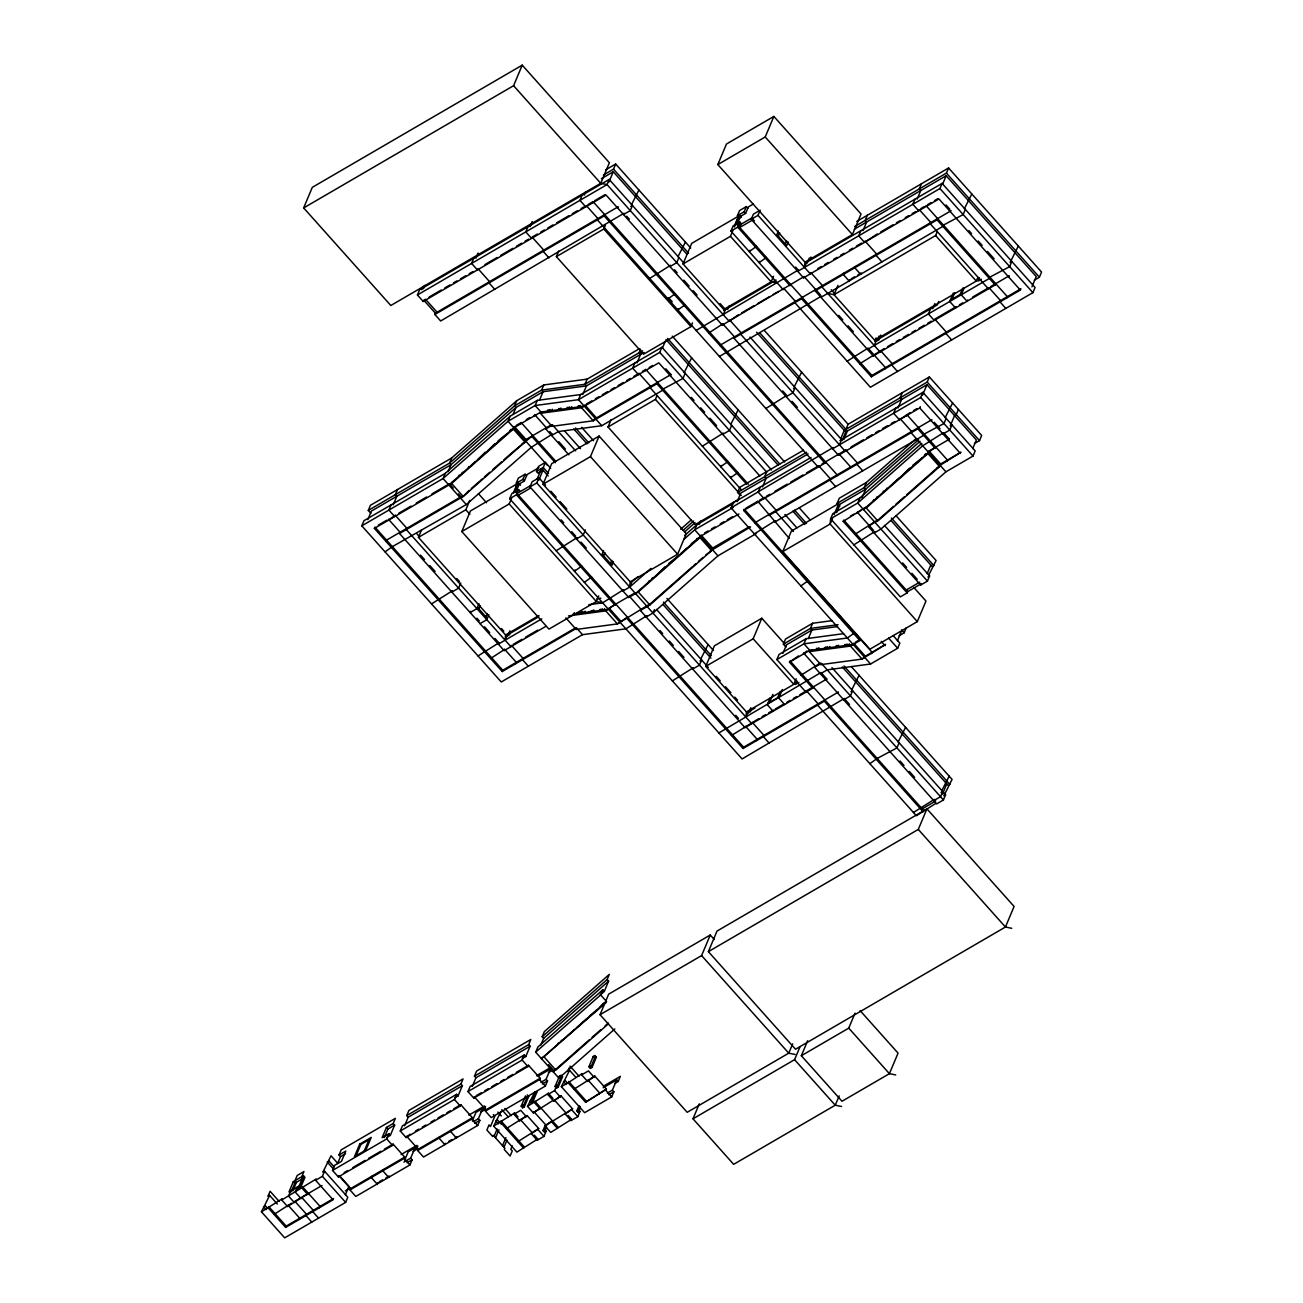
<?xml version="1.0" encoding="UTF-8"?>
<svg xmlns="http://www.w3.org/2000/svg" width="1303" height="1303" viewBox="0 0 1303 1303"><rect width="100%" height="100%" fill="white"/><g stroke="black" fill="none" stroke-linecap="round" stroke-linejoin="round"><path stroke-width="1.5" d="M421.569 529.898L418.426 537.373L505.597 634.968L505.108 640.18L507.274 635.05M604.103 225.533L603.794 229.019L690.948 326.613L643.552 354.204L556.381 256.626L558.743 251.007M630.212 581.822L677.625 554.231L686.258 533.66L599.103 436.082L551.69 463.673L543.058 484.227L630.212 581.822L629.74 587.05L622.964 590.992L623.502 589.705L602.654 602.817L588.858 604.673M784.846 644.04L761.799 618.241L714.402 645.832L705.754 666.387L746.44 711.927L745.951 717.155L748.117 712.008L754.893 708.066M804.993 262.164L852.39 234.573L861.039 214.001L773.868 116.423L726.471 144.014L717.823 164.569L804.993 262.164L804.505 267.392L806.671 262.245L942.102 183.397L1035.071 287.491L1032.904 292.638L870.388 387.252L794.846 302.671L795.4 301.384L783.771 288.37L783.233 289.657L730.934 231.103L733.1 225.973L739.86 222.031L741.326 223.66L739.697 227.504L753.248 219.621M303.664 207.926L312.297 187.355L522.226 65.15L609.381 162.728L600.732 183.3L390.819 305.505L303.664 207.926L513.577 85.705L522.226 65.15M820.353 294.771L804.081 276.545L722.285 325.131L606.074 195.027L423.231 301.465L417.432 294.967L419.582 289.82L609.185 179.439L684.238 263.45M421.765 289.738L423.198 286.302M423.459 288.745L424.892 285.324M423.231 301.465L425.462 299.201L437.091 312.215M624.039 213.252L440.675 320.978L434.86 314.479L435.397 313.192L618.225 206.754L617.687 208.04M473.755 258.287L471.605 263.418L477.403 269.933L477.957 268.646L489.57 281.66L489.032 282.946L494.847 289.445M756.408 533.448L717.953 555.827L652.982 613.061L646.207 617.003L646.744 615.716L625.896 628.828L582.522 634.675L501.264 681.974L361.811 525.842L363.96 520.695L445.219 473.396L510.206 416.146L537.292 400.379L580.649 394.548L661.908 347.249L771.49 469.927M370.866 513.317L368.293 510.418L370.443 505.287L451.701 457.972L516.688 400.738L543.774 384.955L587.132 379.124L639.561 348.601M475.937 258.189L478.087 253.059M367.837 519.62L371.436 511.053L451.001 464.731L515.972 407.497L543.058 391.731L586.431 385.9L643.991 352.38M374.384 528.399L374.922 527.112L502.763 670.247L502.225 671.534L374.384 528.399L451.587 483.462L513.317 429.078L514.392 426.521L526.021 439.518L524.93 442.092L463.2 496.476L399.549 533.53L504.147 650.637L545.876 626.336M391.047 504.929L388.897 510.076L394.695 516.574L395.249 515.288L406.862 528.301L406.324 529.588L510.923 646.695L511.46 645.408L523.089 658.422L522.536 659.709L528.35 666.208M397.529 489.505L395.379 494.651L396.829 496.28L393.229 504.847M387.936 520.516L395.249 515.288M386.014 541.413L386.551 540.126L461.034 496.769L458.461 493.87M527.927 226.738L525.777 231.885L531.575 238.384M399.549 533.53L400.086 532.243L388.473 519.229M530.109 226.657L532.259 221.51M445.219 473.396L443.069 478.527L361.811 525.842M451.701 457.972L449.551 463.119L368.293 510.418M448.118 471.588L451.001 464.731L449.551 463.119L514.522 405.868L541.608 390.102L584.982 384.271L642.542 350.768M453.281 488.088L449.421 483.755L448.867 485.042L513.854 427.807L540.94 412.025L584.314 406.194L584.852 404.907L596.465 417.921L595.927 419.208L593.761 419.501M452.125 482.175L451.587 483.462L463.2 496.476L469.161 490.417M458.623 476.458L459.161 475.172M461.865 473.592L462.418 472.305M582.099 195.206L579.949 200.353L585.747 206.851L586.301 205.565L597.914 218.578L597.377 219.865L818.186 467.077L818.724 465.79L830.353 478.804L829.816 480.09L835.614 486.589M468.363 467.875L468.901 466.588M584.281 195.124L585.715 191.688M471.621 465.008L474.862 462.142M478.12 459.275L485.156 452.271M487.859 450.691L494.896 443.688M592.523 202.91L593.06 201.623L837.129 474.862L836.575 476.149M418.426 537.373L465.822 509.782L469.764 500.433M609.185 179.439L607.035 184.586L417.432 294.967M603.354 175.074L613.518 169.162L615.668 164.015L690.72 248.026M510.206 416.146L508.04 421.292L443.069 478.527L466.311 504.554L531.282 447.32L552.146 434.208L549.817 431.602M516.688 400.738L514.522 405.868L515.972 407.497L513.089 414.354M598.712 595.927L596.351 601.53L548.954 629.121L461.799 531.543L470.432 510.971L517.845 483.38L513.903 492.729M608.957 182.045L613.273 171.768L686.86 254.15M509.799 431.374L510.467 429.778M511.151 429.371L510.597 430.658L513.317 429.078L524.93 442.092L522.226 443.671M434.86 314.479L604.152 215.923L604.69 214.637M520.63 423.85L521.167 422.579L555.86 461.425M605.358 225.289L603.794 229.019L556.381 256.626M537.292 400.379L535.126 405.526L508.04 421.292L547.227 465.155M543.774 384.955L541.608 390.102L543.058 391.731L539.458 400.298M460.79 582.995L458.623 588.142L451.848 592.083L452.385 590.796L431.537 603.908M534.165 415.966L534.702 414.68L546.332 427.693L545.794 428.98L568.874 454.828M512.486 452.255L532.78 435.577M631.466 204.734L638.91 190.043M849.54 704.483L844.23 698.522L742.107 758.949L509.668 498.723L511.835 493.576L518.61 489.635L520.06 491.264M547.977 409.875L547.439 411.162L550.159 409.582L549.605 410.868M513.529 492.599L517.845 482.322L520.5 485.286M461.799 531.543L509.196 503.952L511.558 498.332M515.695 492.501L519.311 483.934L524.376 480.986L527.08 474.553L538.937 467.663M509.668 498.723L516.444 494.782L518.61 489.635M525.093 474.211L518.317 478.152L516.151 483.299L522.926 479.357L525.093 474.211L526.542 475.839M551.788 410.575L552.325 409.289M470.692 611.286L470.155 612.573L476.931 608.631L478.983 603.745M558.824 408.409L558.287 409.696L560.99 408.116L560.453 409.403M661.908 347.249L659.758 352.38L578.499 399.695L535.126 405.526L540.94 412.025L540.403 413.312L552.016 426.325L552.553 425.039L575.633 450.871M478.918 608.973L480.27 605.748M813.251 686.893L812.714 688.179L744.99 727.611L640.392 610.504L649.871 604.983L711.601 550.599L712.692 548.042L701.063 535.028L699.988 537.602L638.258 591.969L628.779 597.491L529.995 486.899L532.145 481.752L538.921 477.81L545.566 485.253M538.676 480.432L543.009 470.139L537.927 473.103L536.478 471.474L538.628 466.327L545.403 462.386L550.713 468.347M552.146 434.208L551.592 435.495L558.368 431.554L601.742 425.706L662.69 390.232L663.227 388.945L683 378.407L685.166 373.261M537.227 478.804L541.559 468.51L548.188 475.953M567.505 407.253L566.952 408.523L569.672 406.959L569.134 408.246M529.995 486.899L536.755 482.957L538.921 477.81M536.478 471.474L543.237 467.533L545.403 462.386M571.3 407.953L571.838 406.666M485.889 616.775L487.257 613.55M580.649 394.548L578.499 399.695L601.742 425.706M587.132 379.124L584.982 384.271L586.431 385.9L582.832 394.467M488.853 614.804L486.801 619.691L480.025 623.632M578.337 405.787L577.799 407.073L580.503 405.494L579.965 406.78M582.132 406.487L581.594 407.774L540.403 413.312L543.107 411.732M490.612 658.52L504.684 649.35L516.314 662.364L515.776 663.65M494.961 638.454L498.87 642.835L498.332 644.122L541.804 618.827M337.493 1163.009L331.027 1155.777L322.851 1172.195L324.545 1171.202L347.787 1197.229L345.637 1202.376L284.689 1237.85L261.447 1211.823L269.623 1195.421L277.311 1204.037M507.747 635.945L509.913 630.799M261.447 1211.823L282.295 1198.711L281.757 1199.998L287.572 1206.513L308.42 1193.401M509.44 634.952L510.89 631.532M504.147 650.637L504.684 649.35M543.058 484.227L590.454 456.636L599.103 436.082M274.021 1214.396L291.497 1203.255M677.951 256.772L685.411 242.081M678.928 257.505L676.762 262.652L669.986 266.594L670.524 265.307L649.676 278.419M739.078 499.033L695.199 524.572L608.029 426.993L611.172 419.517M634.822 363.016L632.672 368.146L638.486 374.661L639.024 373.375L650.637 386.388L650.099 387.675L741.049 489.488M640.587 349.302L639.154 352.738L640.604 354.351L637.004 362.918M303.485 1175.713L293.322 1181.626L289.005 1191.903L299.153 1185.991L303.485 1175.713L304.935 1177.342L300.602 1187.619L295.537 1190.567M290.699 1190.926L288.533 1196.056L294.348 1202.571M291.172 1191.822L294.771 1183.254L303.241 1178.319L301.791 1176.69L303.941 1171.56L297.182 1175.501L295.015 1180.632L296.465 1182.261L292.866 1190.828M668.52 297.621L667.983 298.908L675.296 293.68M773.493 276.269L771.132 281.871L723.735 309.462L683.049 263.923L691.698 243.368L739.094 215.777L734.387 226.983M287.572 1206.513L288.11 1205.226L299.739 1218.24L299.185 1219.51M303.241 1178.319L298.908 1188.597L297.459 1186.968L295.309 1192.115L301.107 1198.63M645.246 370.72L645.783 369.433L748.345 484.26M268.223 1207.881L285.65 1227.41L286.188 1226.123L333.584 1198.516M281.757 1199.998L316.157 1179.003L315.619 1180.29L333.047 1199.802L285.65 1227.41M585.405 529.865L583.255 534.996L576.48 538.937M678.391 308.681L677.853 309.967L685.166 304.739M662.396 348.145L665.279 341.288M575.014 569.981L574.46 571.268L581.773 566.039M315.619 1180.29L322.395 1176.348L324.545 1171.202M552.016 426.325L593.223 420.788L656.875 383.733L657.412 382.447M717.823 164.569L765.219 136.978L773.868 116.423M608.029 426.993L655.425 399.402L657.005 395.656M413.051 1151.461L416.439 1149.49L414.989 1147.878L410.673 1158.155L412.123 1159.784L409.956 1164.915L355.784 1196.463L349.986 1189.948L404.158 1158.416L404.696 1157.129L393.066 1144.115L392.529 1145.402L338.357 1176.935L332.542 1170.436L334.708 1165.289L341.484 1161.348L345.8 1151.07L339.024 1155.012L340.474 1156.641L337.607 1163.498M339.024 1155.012L341.191 1149.865L395.363 1118.332L393.197 1123.479L386.437 1127.421L382.105 1137.698L388.88 1133.757L390.33 1135.385L386.942 1137.356M319.512 1207.686L320.049 1206.399L302.622 1186.886M690.948 326.613L692.528 322.867M739.746 218.285L737.417 215.679L739.583 210.549L746.342 206.607L747.808 208.236M670.41 375.85L670.964 374.564L665.784 368.782M734.794 224.979L739.11 214.702L741.44 217.308M683.049 263.923L730.446 236.332L732.807 230.729M736.961 224.898L740.56 216.331L745.642 213.366L748.345 206.949L753.427 203.985M573.76 613.99L574.314 612.703M338.357 1176.935L338.894 1175.648L350.523 1188.662L349.986 1189.948M730.934 231.103L737.71 227.162L739.86 222.031M737.417 215.679L744.192 211.737L746.342 206.607M591.66 577.099L584.347 582.327M603.598 550.615L602.1 554.198L611.97 565.258L613.485 561.674M603.55 555.827L604.901 552.602M580.812 611.824L580.275 613.11L582.978 611.53L582.441 612.817M565.844 617.883L576.17 629.447L576.708 628.16L582.522 634.675M684.189 372.544L691.649 357.836M356.11 1155.745L360.866 1144.441L368.993 1139.702L364.237 1151.021M584.607 612.524L585.145 611.237M751.245 219.279L753.411 214.148L760.186 210.206L758.02 215.337L751.245 219.279L803.544 277.832L938.974 198.984L1020.33 290.064L871.349 376.795L801.622 298.729L802.159 297.442M345.36 1194.867L348.976 1186.3L340.002 1176.267M610.521 563.645L611.873 560.404M708.751 333.031L722.823 323.861L734.452 336.858L733.915 338.145L838.497 455.252L919.755 407.953L920.309 406.666M593.288 611.368L593.826 610.081L588.94 611.938M749.779 250.323L749.241 251.593L756.554 246.381M723.246 314.691L725.413 309.544L720.103 303.599M600.325 609.201L599.787 610.488L602.491 608.908L601.953 610.195M727.579 309.462L729.029 306.042M722.285 325.131L722.823 323.861M604.12 609.902L604.657 608.615M384.287 1137.617L387.887 1129.05L394.646 1125.108L393.197 1123.479M606.286 609.609L605.748 610.895L568.483 615.912M738.329 314.821L729.061 321.189L607.035 184.586L600.732 183.3L513.577 85.705M332.542 1170.436L386.714 1138.903L388.88 1133.757M720.364 346.028L720.901 344.758L951.141 210.711M371.844 1176.251L371.306 1177.537L377.121 1184.036L377.658 1182.749M390.33 1135.385L394.646 1125.108M627.394 617.101L617.378 623.909L605.748 610.895L615.765 604.087M759.649 261.382L759.112 262.669L766.425 257.44M383.359 1169.54L382.821 1170.827L388.636 1177.342L389.174 1176.055L385.883 1177.961M480.774 1112.045L484.162 1110.075L482.713 1108.446L478.38 1118.723L479.846 1120.352L477.68 1125.499L423.508 1157.031L417.693 1150.533L471.865 1118.984L472.403 1117.713L460.79 1104.7L460.252 1105.986L406.08 1137.519L400.265 1131.004L402.415 1125.873L456.587 1094.341L458.053 1095.953L454.552 1097.989M406.748 1115.596L408.898 1110.449L463.07 1078.917L460.92 1084.047L406.748 1115.596L408.197 1117.208L404.598 1125.792M778.38 230.957L776.865 234.54L786.735 245.599L788.25 242.016M778.314 236.169L779.683 232.944M628.779 597.491L629.316 596.204L640.929 609.218L640.392 610.504M692.659 566.496L647.168 606.563L647.705 605.276L617.378 623.909L576.17 629.447M406.08 1137.519L410.103 1134.196M638.796 590.682L638.258 591.969L649.871 604.983L650.425 603.696M785.286 243.987L786.654 240.746M404.614 1160.387L408.214 1151.819L414.989 1147.878M648.536 582.099L649.089 580.812M651.793 579.232L652.331 577.962M658.292 573.515L665.328 566.512M416.439 1149.49L417.888 1146.07M417.693 1150.533L418.23 1149.246L472.403 1117.713M730.674 424.583L738.133 409.891M731.651 425.315L729.485 430.446L722.709 434.388L723.246 433.101L702.398 446.212M652.982 613.061L654.415 609.641M795.612 267.066L798.283 270.047L797.729 271.333L939.935 188.544L942.102 183.397M681.029 553.482L687.528 547.749M400.265 1131.004L454.438 1099.471L456.587 1094.341M721.243 465.432L720.706 466.718L728.019 461.49M439.567 1136.819L439.03 1138.105L444.828 1144.62L445.382 1143.334M733.573 503.3L696.877 524.669L694.711 529.8L684.14 539.116M807.143 263.141L809.31 257.994M458.053 1095.953L462.37 1085.676L460.92 1084.047M809.554 260.437L811.003 257.017M699.043 524.572L700.493 521.151M803.544 277.832L804.081 276.545M696.47 539.882L697.138 538.286M451.082 1130.124L450.529 1131.411L456.343 1137.91L456.881 1136.623L455.187 1137.617M538.188 1076.148L550.42 1069.03L546.104 1079.307L547.553 1080.936L545.387 1086.067L491.215 1117.616L485.416 1111.101L539.589 1079.568L540.126 1078.281L528.497 1065.268L527.959 1066.554L473.787 1098.103L467.972 1091.588L470.139 1086.441L524.311 1054.909L525.76 1056.538L522.275 1058.573M474.455 1076.164L476.621 1071.033L530.793 1039.485L528.627 1044.631L474.455 1076.164L475.921 1077.793L472.305 1086.36M731.13 476.491L730.576 477.778L737.889 472.549M473.787 1098.103L474.325 1096.817L485.954 1109.814L485.416 1111.101M995.704 283.647L995.166 284.934L873.271 355.898L815.173 290.846L815.711 289.559M472.337 1120.955L475.937 1112.387L482.713 1108.446M893.369 635.88L899.836 643.112L897.669 648.242L870.583 664.009L731.113 507.877L733.28 502.746L811.052 457.467M740.185 495.352L737.596 492.453L739.762 487.322L803.544 450.186M737.14 501.671L740.755 493.104L808.088 453.9M484.162 1110.075L485.596 1106.654M794.162 386.893L801.622 372.202M860.843 230.712L858.677 235.843L864.492 242.358L877.261 233.954M867.326 215.288L865.159 220.419L866.609 222.047L863.009 230.615M837.976 285.341L834.034 294.69L874.72 340.23L976.289 281.09L977.869 277.36M811.948 650.034L809.244 651.614L820.857 664.628L862.065 659.09L865.306 656.223L853.693 643.21L853.156 644.496L809.782 650.327L809.244 651.614L850.436 646.076L859.915 640.555L743.704 510.45L744.241 509.164L872.082 652.282L871.544 653.569M843.807 273.19L843.269 274.477L849.084 280.992L849.621 279.705M760.366 486.964L758.199 492.111L764.014 498.609L764.552 497.339L776.181 510.336L775.643 511.623L793.397 531.51M766.848 471.556L764.682 476.686L766.148 478.315L762.532 486.882M534.263 1135.092L537.748 1139.001L516.884 1152.113L493.642 1126.085L501.101 1111.394M855.322 266.496L854.784 267.783L860.599 274.281L861.136 272.995L857.846 274.917M467.972 1091.588L522.145 1060.056L524.311 1054.909M757.238 502.551L757.792 501.28L789.292 538.432M525.76 1056.538L530.093 1046.26L528.627 1044.631M494.098 1136.232L497.127 1129.033M493.642 1126.085L514.506 1112.974L517.991 1116.883M495.547 1137.861L498.951 1129.782M755.317 523.448L755.87 522.161L930.228 420.657M700.656 659.237L708.115 644.545M614.853 1028.93L558.938 1078.184L535.696 1052.172L537.862 1047.026L602.833 989.791L604.283 991.42L599.755 995.411M542.178 1036.748L544.345 1031.601L609.315 974.367L607.149 979.498L542.178 1036.748L543.628 1038.377L540.745 1045.234M506.232 1128.659L527.08 1115.547L538.709 1128.545L531.396 1133.773L537.211 1140.288L543.97 1136.346L546.136 1131.199L544.687 1129.571L546.853 1124.44M527.08 1115.547L519.767 1120.775L513.968 1114.26L514.506 1112.974M502.518 1145.663L505.922 1137.584M503.968 1147.291L506.997 1140.092M527.21 1094.895L528.676 1096.523L524.343 1106.801L522.65 1107.794L521.2 1106.166L525.516 1095.888M602.833 989.791L600.667 994.922L606.481 1001.437L605.944 1002.724L541.511 1058.671L542.048 1057.385M522.65 1107.794L526.982 1097.517L528.676 1096.523M544.752 1055.805L544.214 1057.091L555.827 1070.105L608.534 1023.686M519.767 1120.775L520.304 1119.489L531.933 1132.486L531.396 1133.773M540.631 1107.664L533.318 1112.876L527.503 1106.377L534.963 1091.686M512.274 1145.858L510.825 1149.295L512.274 1150.907L510.124 1156.054L504.31 1149.555L504.847 1148.269L493.218 1135.255L492.681 1136.542L486.882 1130.027L489.032 1124.896L490.482 1126.525L494.814 1116.231L493.365 1114.602M531.119 1102.859L535.435 1092.582L537.129 1091.605L532.813 1101.882L531.119 1102.859L529.669 1101.23M557.749 1044.371L558.287 1043.084M517.845 1141.656L538.709 1128.545M527.503 1106.377L548.351 1093.266L553.009 1098.478M915.015 199.164L912.849 204.31L918.664 210.809M921.498 183.739L919.332 188.886L920.781 190.515L917.182 199.082M560.99 1041.504L561.544 1040.217M533.318 1112.876L552.472 1100.758M567.489 1035.771L573.988 1030.054M556.381 1068.818L553.124 1071.685L553.661 1070.398L548.498 1064.616M579.982 1106.442L578.548 1109.863L579.998 1111.492L577.832 1116.638L571.056 1120.58L565.258 1114.065L572.571 1108.837L560.941 1095.823L553.628 1101.051L547.814 1094.553L548.351 1093.266M577.245 1027.187L586.985 1018.604M555.062 1086.458L559.378 1076.18L561.072 1075.187L562.521 1076.815L558.205 1087.093L556.511 1088.086L555.062 1086.458L556.756 1085.464L558.205 1087.093M859.736 363.781L884.085 348.634M547.814 1094.553L554.589 1090.611L556.756 1085.464M556.511 1088.086L560.827 1077.793L562.521 1076.815M913.892 587.539L925.961 601.058L917.312 621.612L869.915 649.203L782.745 551.625L791.393 531.054L838.79 503.463L834.083 514.685M537.211 1140.288L537.748 1139.001M553.628 1101.051L560.941 1095.823M590.243 1015.737L596.741 1010.02M568.108 1115.384L571.61 1119.293L550.746 1132.405L544.931 1125.89L572.571 1108.837M614.788 1083.477L618.176 1081.506L616.726 1079.878L612.394 1090.155L613.86 1091.784L611.693 1096.914L584.607 1112.697L561.365 1086.669L569.541 1070.252L575.942 1077.434M569.281 1067.825L567.847 1071.245L569.541 1070.252M876.153 337.868L874.704 341.305L937.346 304.837L938.779 301.4M546.136 1131.199L544.442 1132.193L542.993 1130.564L545.159 1125.417M854.67 226.527L946.418 173.12L948.584 167.973L1041.553 272.066L1039.387 277.213L1034.321 280.161M743.704 510.45L824.962 463.135L825.499 461.848M874.232 345.458L876.398 340.311M942.574 184.293L946.173 175.726L1036.243 276.562L1031.927 286.855M545.159 1130.467L546.609 1127.046M876.87 341.207L879.036 336.076M604.283 991.42L608.599 981.126L607.149 979.498M705.754 666.387L753.167 638.796L761.799 618.241M878.564 340.23L880.73 335.083M873.271 355.898L873.824 354.611M544.931 1125.89L552.244 1120.661M568.141 1082.728L582.213 1073.558L581.675 1074.845L587.49 1081.343L594.803 1076.115L606.416 1089.129L585.568 1102.24L568.141 1082.728L561.365 1086.669M599.983 1007.154L603.778 1003.017M602.426 1005.004L606.481 1001.437L541.511 1058.671M840.647 438.932L844.263 430.365L927.199 382.072L929.365 376.942L981.664 435.479L979.498 440.626L974.432 443.59M839.458 444.812L841.624 439.665L749.974 337.054M845.94 429.387L848.106 424.241L929.365 376.942M792.696 1043.817L788.755 1053.166L687.186 1112.306L600.031 1014.711L608.664 994.156L710.233 935.017L714.256 939.528M842.113 440.561L845.712 431.993L926.97 384.694L976.354 439.991L972.755 448.558M843.807 439.583L847.406 431.016L759.616 332.721M815.173 290.846L937.052 219.881L937.59 218.595M838.497 455.252L839.051 453.965L850.664 466.979L850.126 468.266M871.349 376.795L871.902 375.508L1020.868 288.777L1020.33 290.064M573.939 1089.227L594.803 1076.115M565.258 1114.065L565.795 1112.778L554.166 1099.765M827.747 293.403L834.034 294.69L935.619 235.55L937.183 231.82M862.716 470.823L856.902 464.324L857.439 463.037L845.81 450.024L845.272 451.31L740.674 334.203L741.228 332.916L729.599 319.919M588.923 1066.75L593.24 1056.456L594.934 1055.479L596.383 1057.108L592.067 1067.385L590.373 1068.362L588.923 1066.75L590.601 1065.756L592.067 1067.385M590.373 1068.362L594.689 1058.085L596.383 1057.108M884.9 368.912L885.437 367.625L869.166 349.416M731.455 735.495L758.867 718.556M587.49 1081.343L588.028 1080.057L599.657 1093.07L599.103 1094.357M571.056 1120.58L571.61 1119.293M579.998 1111.492L578.304 1112.469L576.854 1110.856L579.004 1105.71M578.304 1112.469L580.47 1107.338M748.59 712.92L750.756 707.773M839.686 506.281L837.112 503.381L839.279 498.235L866.365 482.468L916.221 438.541M585.568 1102.24L606.416 1089.129M750.284 711.927L751.733 708.506M832.503 518.415L830.141 524.034L782.745 551.625M744.99 727.611L745.528 726.325L757.157 739.322L756.62 740.609M808.169 580.715L800.856 585.943M836.656 512.584L840.256 504.017L865.648 489.244L920.048 441.31M964.367 208.692L971.826 194M965.344 209.425L963.178 214.555L943.405 225.11L942.867 226.396L820.971 297.345L821.525 296.058L719.403 356.485M935.505 803.609L916.351 815.727L817.551 705.135L818.105 703.848L806.476 690.834L805.938 692.121L776.881 659.595L779.047 654.448L806.134 638.682L843.578 633.649M785.953 647.07L783.364 644.171L785.53 639.04L812.616 623.257L832.324 620.619M782.908 653.389L786.507 644.822L811.899 630.033L837.536 626.58M626.857 618.388L743.068 748.492L743.606 747.222L838.415 692.023L837.878 693.31M930.57 308.778L928.404 313.909L934.218 320.424M907.132 592.93L843.204 521.363L843.758 520.076L907.67 591.643L907.132 592.93L900.357 596.872L830.63 518.806L832.796 513.659L859.882 497.893L921.824 443.313M932.736 308.681L934.902 303.55M770.089 698.05L767.288 704.744L773.102 711.243L773.64 709.956M769.519 702.464L772.907 694.385M895.796 408.132L893.63 413.263L899.445 419.778L910.145 412.579M902.279 392.708L900.112 397.838L901.578 399.467L897.979 408.034M812.714 688.179L789.471 662.152L798.462 655.946M859.882 497.893L857.716 503.039L830.63 518.806L830.141 524.034L917.312 621.612M866.365 482.468L864.198 487.615L837.112 503.381M777.647 697.74L780.367 691.274M862.049 497.811L865.648 489.244L864.198 487.615L918.599 439.697M782.354 689.548L778.803 698.033L784.601 704.548M856.755 513.48L860.68 510.222M618.176 1081.506L620.342 1076.359L603.403 1086.213M806.134 638.682L803.967 643.829L776.881 659.595M812.616 623.257L810.45 628.404L783.364 644.171M953.307 293.012L949.74 301.498L955.555 307.997L956.093 306.71L934.756 319.137L946.385 332.151L945.848 333.438L951.646 339.936M808.3 638.6L811.899 630.033L810.45 628.404L838.057 624.691M864.068 508.251L863.531 509.538L928.502 452.304L935.815 447.076M951.972 299.218L954.692 292.768M803.006 654.269L806.932 651.011M854.833 534.377L875.681 521.265M866.772 506.672L843.204 521.363M906.22 415.836L906.758 414.549L947.444 460.089L946.89 461.376M746.44 711.927L793.836 684.336L796.198 678.733M796.964 680.997L795.514 684.417L798.902 682.446M873.271 500.955L873.808 499.668M960.099 294.494L962.819 288.028M801.084 675.166L820.255 663.048M964.057 288.11L961.256 294.787L967.07 301.302L967.608 300.016M876.528 498.088L877.066 496.801M731.113 507.877L833.236 447.466L832.698 448.753L920.716 397.496L922.882 392.35L975.181 450.903L973.015 456.05L945.929 471.816L880.958 529.051L874.183 532.992L874.72 531.722M922.638 394.972L926.97 384.694M816.818 648.177L816.281 649.464L819.001 647.884L818.447 649.171M884.444 525.402L929.609 575.959L927.443 581.105L920.667 585.047L868.368 526.493L868.922 525.207M883.027 492.371L883.564 491.084M886.268 489.505L886.806 488.218M831.949 667.608L945.587 794.814L943.437 799.961L936.662 803.902L814.636 667.283L815.173 665.996L803.544 652.982M892.767 483.788L899.265 478.054M979.416 277.751L977.967 281.171L981.354 279.2M878.401 519.685L868.368 526.493M825.499 647.005L824.962 648.291L827.666 646.711L827.128 647.998M768.868 515.565L917.849 428.834L918.387 427.563M820.857 664.628L821.395 663.341L943.437 799.961M829.294 647.705L829.832 646.418M902.507 475.204L909.543 468.184M600.031 1014.711L701.6 955.588L710.233 935.017M836.347 645.539L835.793 646.825L838.513 645.262L837.976 646.532M708.376 951.646L717.008 931.075L926.938 808.87L1014.092 906.448L1005.444 927.019L795.53 1049.224L708.376 951.646L918.289 829.425L926.938 808.87M931.384 420.95L931.922 419.664M826.249 680.296L826.786 679.01L822.144 673.814M845.012 644.382L844.474 645.669L847.178 644.089L846.641 645.376M924.446 455.871L925.114 454.275M925.798 453.884L925.26 455.154L927.964 453.591L929.039 451.017L949.366 439.192L944.708 433.98M743.068 748.492L824.327 701.193L824.864 699.906M848.807 645.083L849.344 643.796M854.654 632.769L847.341 637.998L803.967 643.829L809.782 650.327L789.471 662.152M945.164 417.644L952.607 402.953M1018.311 246.039L1010.134 262.457L1011.828 261.463L1009.662 266.61L989.889 277.148L989.352 278.435L867.472 349.399L868.01 348.113L847.145 361.224M850.973 644.79L850.436 646.076L862.065 659.09L885.617 644.399L865.306 656.223M946.125 418.377L943.975 423.524L924.185 434.062L923.648 435.349L774.682 522.08M1008.701 277.05L1009.255 275.764L990.622 286.611M859.915 640.555L860.452 639.268L855.387 642.232M958.422 409.468L956.255 414.598L954.562 415.592L950.245 425.869L951.939 424.892L949.773 430.023L943.014 433.964L943.551 432.677L922.687 445.789L857.716 503.039L927.443 581.105M1006.779 297.947L1007.333 296.661L925.977 205.581M948.812 440.479L949.366 439.192M906.888 494.586L940.131 465.318L960.979 452.206L940.668 464.031L939.577 466.604L877.864 520.972L866.234 507.958L927.964 453.591L939.577 466.604L936.873 468.168M844.23 698.522L843.676 699.809L850.452 695.867L852.618 690.737L850.924 691.714M851.641 690.004L859.1 675.312M839.181 1095.872L835.239 1105.205L733.67 1164.345L693.001 1118.805L699.288 1103.853M920.667 585.047L921.221 583.76L907.67 591.643M897.409 640.75L901.008 632.183M927.182 573.613L930.782 565.046M899.07 635.783L904.152 632.818L906.318 627.688M928.632 575.242L936.091 560.534L896.236 515.923M898.125 742.042L905.585 727.351M899.103 742.775L896.936 747.922L877.163 758.46L869.85 763.688M693.001 1118.805L794.569 1059.681L800.075 1046.586M860.094 1010.607L898.06 1053.117L889.412 1073.672L842.015 1101.263L801.345 1055.723L807.632 1040.771M941.711 790.84L949.17 776.148M942.444 794.178L946.76 783.901M851.348 666.631L952.07 779.406L943.893 795.807L945.587 794.814M801.345 1055.723L848.742 1028.132L855.029 1013.18M460.496 498.055L462.663 496.15M471.328 488.511L478.901 481.833M479.993 480.872L482.159 478.967M484.325 477.061L489.733 472.289M492.99 469.438L501.655 461.799M503.821 459.894L511.721 452.923M680.687 529.213L691.274 519.897M683.065 530.354L693.636 521.037M684.515 531.982L695.085 522.666M637.949 576.577L631.89 581.904L629.74 587.05L650.897 568.401M684.792 535.305L696.877 524.669M635.555 593.549L700.525 536.315L738.964 513.919M693.733 565.535L695.9 563.629M698.408 561.43L702.903 557.472M705.656 555.045L711.601 550.599L699.988 537.602L691.323 543.612M709.972 551.234L750.593 526.933M875.144 522.552L893.565 506.33M895.731 504.424L904.38 496.801M543.628 1038.377L608.599 981.126M535.696 1052.172L600.667 994.922M553.124 1071.685L589.363 1039.761M592.116 1037.335L600.781 1029.712M605.113 1025.884L608.354 1023.034M605.52 169.927L615.668 164.015M601.416 178.674L613.273 171.768M429.013 297.133L441.245 290.015M444.746 287.979L449.991 284.917M453.493 282.881L456.978 280.845M460.48 278.809L465.725 275.764M469.21 273.728L472.712 271.692M484.944 264.574L497.176 257.457M500.661 255.421L512.893 248.303M516.395 246.267L521.64 243.205M525.125 241.169L528.627 239.133M537.357 234.051L532.129 237.113L543.742 250.111L543.204 251.398L549.019 257.913M540.859 232.015L544.361 229.979M547.846 227.944L553.091 224.898M556.593 222.862L568.825 215.744M572.31 213.708L577.555 210.663M581.057 208.627L584.542 206.591M587.995 204.587L593.06 201.623M594.754 200.646L604.918 194.733M630.75 206.444L632.427 205.467L630.277 210.597L623.502 214.539M856.837 221.396L948.584 167.973M516.086 425.527L521.167 422.579M526.249 419.615L529.621 417.644M854.377 229.165L946.173 175.726M507.356 433.524L498.153 440.821M723.719 310.537L776.083 280.047M798.283 270.047L696.16 330.457M741.83 312.785L754.062 305.668M757.564 303.632L769.796 296.514M773.282 294.478L778.526 291.432M817.844 268.532L821.346 266.496M824.832 264.46L828.333 262.424M833.578 259.378L837.063 257.342M840.565 255.307L844.067 253.271M849.295 250.225L852.797 248.189M856.299 246.153L861.527 243.107M880.763 231.918L892.995 224.784M896.48 222.748L899.982 220.728M905.227 217.666L908.712 215.63M912.214 213.594L915.716 211.558M920.895 208.545L924.283 206.574M927.671 204.604L931.059 202.633M934.446 200.662L937.818 198.691M378.31 525.142L386.779 520.223M398.734 513.252L410.966 506.134M416.211 503.088L426.7 496.98M431.944 493.935L449.421 483.755M586.594 403.897L591.839 400.835M595.324 398.799L598.826 396.78M602.328 394.744L607.556 391.682M611.058 389.646L614.56 387.61M618.045 385.574L623.29 382.528M626.792 380.492L630.277 378.456M633.779 376.42L639.024 373.375M642.412 371.404L645.783 369.433M649.171 367.462L652.559 365.491M526.021 439.518L551.413 424.745M545.794 428.98L552.553 425.039M596.465 417.921L670.964 374.564M733.915 338.145L801.622 298.729M851.266 278.744L854.556 276.839M385.053 551.869L392.366 546.641L466.311 504.554M530.533 485.612L516.982 493.495L743.606 747.222M518.447 495.124L530.288 488.218M793.446 388.603L795.139 387.626L792.973 392.757L786.214 396.698M950.278 300.211L961.793 293.517M765.887 408.523L786.751 395.412L782.761 390.949M887.571 346.598L892.816 343.552M896.317 341.516L899.803 339.48M903.305 337.444L908.549 334.399M912.051 332.363L915.537 330.327M919.038 328.291L924.283 325.245M927.769 323.209L931.27 321.173M959.383 304.804L962.673 302.882M972.527 297.149L987.299 288.549M577.017 537.65L556.169 550.762M737.596 492.453L806.622 452.271M505.597 634.968L538.953 615.537M839.93 440.642L922.882 392.35M505.58 636.027L538.725 616.726M498.87 642.835L478.022 655.946M733.166 507.421L694.711 529.8L717.953 555.827M745.935 508.17L757.792 501.28M759.486 500.287L762.858 498.316M766.311 496.313L769.796 494.277M775.041 491.231L787.273 484.113M790.774 482.077L803.006 474.944M806.492 472.908L818.724 465.79M822.112 463.819L845.81 450.024M851.054 446.978L863.286 439.844M866.788 437.824L872.033 434.762M875.518 432.726L879.02 430.69M882.506 428.654L887.75 425.609M891.252 423.573L894.754 421.537M913.533 410.608L916.921 408.637M513.203 644.382L521.949 639.301M525.435 637.265L537.667 630.147M704.565 532.992L708.05 530.956M711.552 528.92L715.038 526.884M720.282 523.839L723.784 521.803M727.269 519.767L732.514 516.705M677.788 556.348L668.569 563.645M610.7 607.051L634.398 593.256M502.763 670.247L575.503 627.899M712.692 548.042L749.388 526.673M502.225 671.534L576.708 628.16M775.22 520.793L754.356 533.904M922.003 458.021L912.8 465.318M850.517 516.135L853.905 514.164M873.026 532.699L853.872 544.833M699.939 660.963L701.633 659.969L699.467 665.116L692.691 669.058L693.229 667.771L672.381 680.883M927.915 576.952L929.609 575.959M906.22 590.015L919.755 582.132M814.636 667.283L819.701 664.335M767.825 703.457L779.341 696.747M718.865 732.921L820.988 672.511L820.434 673.798L827.21 669.856L870.583 664.009M762.141 716.65L765.431 714.728M768.705 712.822L771.995 710.917M775.285 708.995L783.494 704.206M786.784 702.301L790.074 700.395M793.348 698.473L796.638 696.568M799.912 694.662L826.786 679.01M940.994 792.55L942.688 791.572L940.522 796.703L933.746 800.645L934.3 799.374L913.436 812.486M922.198 808.87L935.749 800.987M269.623 1195.421L267.929 1196.398L270.096 1191.268L279.135 1201.382M340.474 1156.641L345.556 1153.676M408.197 1117.208L462.37 1085.676M475.921 1077.793L530.093 1046.26M299.967 1198.32L294.885 1201.285L306.498 1214.298L305.961 1215.569L311.775 1222.084M321.971 1185.518L301.661 1197.343L313.274 1210.34L312.736 1211.627L318.551 1218.142M344.139 1172.602L347.64 1170.566M352.885 1167.521L365.117 1160.387M368.602 1158.367L380.834 1151.233M384.336 1149.197L393.066 1144.115M415.348 1131.151L418.849 1129.115M422.335 1127.079L425.837 1125.043M431.081 1121.997L434.567 1119.961M438.069 1117.925L443.313 1114.863M446.799 1112.827L450.301 1110.791M453.802 1108.772L460.79 1104.7M476.084 1095.79L481.312 1092.745M484.814 1090.709L488.316 1088.673M491.801 1086.637L497.046 1083.591M500.547 1081.555L504.033 1079.519M507.535 1077.483L512.779 1074.421M516.265 1072.402L528.497 1065.268M401.129 1154.523L416.862 1145.37M468.852 1115.107L484.569 1105.954M536.559 1075.692L550.55 1067.548M345.344 1190.893L350.426 1187.929M548.384 1072.695L551.869 1070.659M350.523 1188.662L404.696 1157.129M485.954 1109.814L540.126 1078.281M403.897 1162.097L410.673 1158.155M473.315 1121.688L478.38 1118.723M540.859 1082.353L546.104 1079.307M407.041 1162.732L412.123 1159.784M474.764 1123.316L479.846 1120.352M542.309 1083.982L547.553 1080.936M379.303 1181.788L382.593 1179.883M448.672 1141.412L451.962 1139.506M521.2 1106.166L522.894 1105.172L524.343 1106.801M513.968 1114.26L520.728 1110.319L526.542 1116.818M581.675 1074.845L588.451 1070.903L594.266 1077.402M603.175 1087.761L616.726 1079.878M542.993 1130.564L544.687 1129.571M576.854 1110.856L578.548 1109.863M607.328 1093.103L612.394 1090.155M608.778 1094.732L613.86 1091.784M596.921 598.729L600.862 598.207M573.108 614.071L608.468 609.315L609.006 608.029L620.619 621.042M777.419 283.158L771.132 281.871L730.446 236.332M602.654 602.817L596.351 601.53L509.196 503.952M1011.747 928.306L1005.444 927.019L918.289 829.425M795.058 1054.453L788.755 1053.166L701.6 955.588M895.715 1074.959L889.412 1073.672L848.742 1028.132M841.543 1106.491L835.239 1105.205L794.569 1059.681M946.418 173.12L1039.387 277.213M939.935 188.544L1032.904 292.638M945.978 204.929L949.854 209.262M968.911 230.598L971.566 233.579M978.195 241.006L982.185 245.469M987.495 251.414L994.14 258.857M937.052 219.881L995.166 284.934M919.201 209.522L930.831 222.536L930.277 223.823L988.391 288.875L988.928 287.605L1000.557 300.602L1000.02 301.889L1005.818 308.404M935.619 235.55L976.289 281.09M865.029 241.071L876.658 254.085L876.105 255.372L881.919 261.87M765.219 136.978L852.39 234.573M927.199 382.072L979.498 440.626M831.233 289.755L835.223 294.217M758.02 215.337L810.319 273.891L810.857 272.604L822.486 285.618L821.932 286.904L880.046 351.957L880.584 350.67L892.213 363.684L891.675 364.97L897.474 371.469M920.716 397.496L973.015 456.05M754.437 220.973L751.782 217.992L738.247 225.875L871.902 375.508M838.79 315.391L842.764 319.854M848.09 325.799L853.4 331.76M934.251 422.27L940.066 428.785M919.755 407.953L960.441 453.477M744.192 211.737L745.642 213.366M737.71 227.162L790.009 285.715M917.849 428.834L935.277 448.362M899.982 418.491L911.611 431.505L911.074 432.775L945.929 471.816M929.039 451.017L940.668 464.031M764.438 330.555L848.106 424.241M613.518 169.162L688.554 253.173M756.587 332.232L845.712 431.993M626.694 216.233L629.349 219.213M674.514 269.77L677.169 272.734M683.814 280.178L689.124 286.123M693.115 290.585L697.089 295.048M792.061 401.357L797.371 407.318M891.431 518.089L933.925 565.681M891.057 520.565L932.231 566.658M604.152 215.923L824.962 463.135M669.758 299.006L672.218 301.775M857.293 512.193L873.564 530.419M902.621 562.945L906.611 567.408M911.921 573.353L917.231 579.298M672.267 336.158L784.618 461.93M667.527 338.405L779.797 464.096M665.996 339.578L778.103 465.09M799.39 507.975L810.01 519.881M659.758 352.38L766.669 472.093M794.569 510.141L806.524 523.529M901.562 629.935L904.152 632.818M691.372 397.415L694.027 400.396M700.672 407.823L704.662 412.285M709.972 418.23L716.617 425.674M792.875 511.134L804.831 524.523M759.91 476.035L658.797 362.837L581.594 407.774L593.223 420.788M784.943 514.473L796.899 527.862M888.63 638.128L897.669 648.242M656.875 383.733L746.505 484.081M881.203 641.353L885.079 645.685M655.425 399.402L741.26 495.482M844.018 665.996L949.92 784.536M842.324 666.973L948.226 785.53M900.015 760.985L903.989 765.447M909.299 771.392L914.625 777.337M581.627 427.335L593.582 440.723M790.009 660.882L923.648 810.499M824.327 701.193L923.11 811.785M575.486 428.019L588.761 442.89M573.792 429.013L587.067 443.883M590.454 456.636L677.625 554.231M753.167 638.796L793.836 684.336M564.508 430.87L580.454 448.704M558.775 441.636L565.421 449.079M423.784 300.179L435.397 313.192M532.243 436.863L555.322 462.712M666.941 598.452L713.425 650.49M543.237 467.533L548.563 473.478M663.439 602.1L711.259 655.637M663.08 604.576L710.901 658.113M550.876 491.198L556.186 497.143M560.176 501.606L566.821 509.033M656.468 609.413L708.262 667.413M716.243 676.322L720.217 680.785M725.527 686.73L730.853 692.691M734.827 697.138L737.482 700.118M536.755 482.957L751.766 723.67L752.303 722.383L763.933 735.381L763.379 736.667L769.193 743.182M561.072 519.816L563.743 522.78M571.708 531.705L575.682 536.168M581.008 542.113L586.317 548.058M660.035 630.587L662.69 633.567M669.335 640.995L673.309 645.457M678.619 651.419L683.945 657.364M735.739 715.347L738.394 718.328M522.926 479.357L524.376 480.986M516.444 494.782L615.228 605.374M478.494 493.723L486.54 502.73M465.822 509.782L469.846 514.278M416.96 533.921L419.615 536.901M456.799 578.532L459.454 581.513M501.46 628.535L503.789 631.141M477.468 607.345L487.338 618.404M420.511 555.111L424.501 559.573M429.811 565.518L435.121 571.463M476.865 618.208L479.341 620.961M484.488 626.743L489.733 632.59M593.24 1056.456L594.689 1058.085M605.879 1090.416L611.693 1096.914M570.014 1066.098L579.037 1076.229M568.678 1081.441L586.106 1100.954M565.209 1080.545L567.782 1083.412M559.378 1076.18L560.827 1077.793M563.515 1081.523L566.105 1084.422M554.589 1090.611L560.404 1097.11M572.017 1110.123L577.832 1116.638M522.145 1060.056L527.959 1066.554M539.589 1079.568L545.387 1086.067M534.816 1101.149L558.059 1127.176M534.279 1102.436L540.094 1108.934M551.706 1121.948L557.521 1128.463M531.363 1100.253L532.813 1101.882M533.855 1111.606L545.485 1124.603M538.172 1129.831L543.97 1136.346M504.88 1108.413L511.33 1115.645M501.818 1109.684L508.284 1116.915M497.844 1112.078L501.329 1115.971M500.955 1120.857L524.197 1146.884M500.417 1122.144L523.659 1148.171M497.502 1119.961L501.378 1124.294M495.808 1120.955L498.397 1123.837M454.438 1099.471L460.252 1105.986M471.865 1118.984L477.68 1125.499M406.617 1136.232L418.23 1149.246M386.437 1127.421L387.887 1129.05M386.714 1138.903L392.529 1145.402M404.158 1158.416L409.956 1164.915M328.877 1160.924L334.04 1166.706M327.183 1161.918L333.584 1169.084M322.395 1176.348L345.637 1202.376M302.068 1188.173L307.883 1194.672M299.153 1185.991L300.602 1187.619M293.322 1181.626L294.771 1183.254M268.76 1206.594L286.188 1226.123M265.291 1205.698L267.864 1208.565M263.613 1206.692L266.187 1209.575M359.709 1144.132L354.416 1156.738L365.931 1150.028L371.225 1137.438L359.709 1144.132"/></g></svg>
